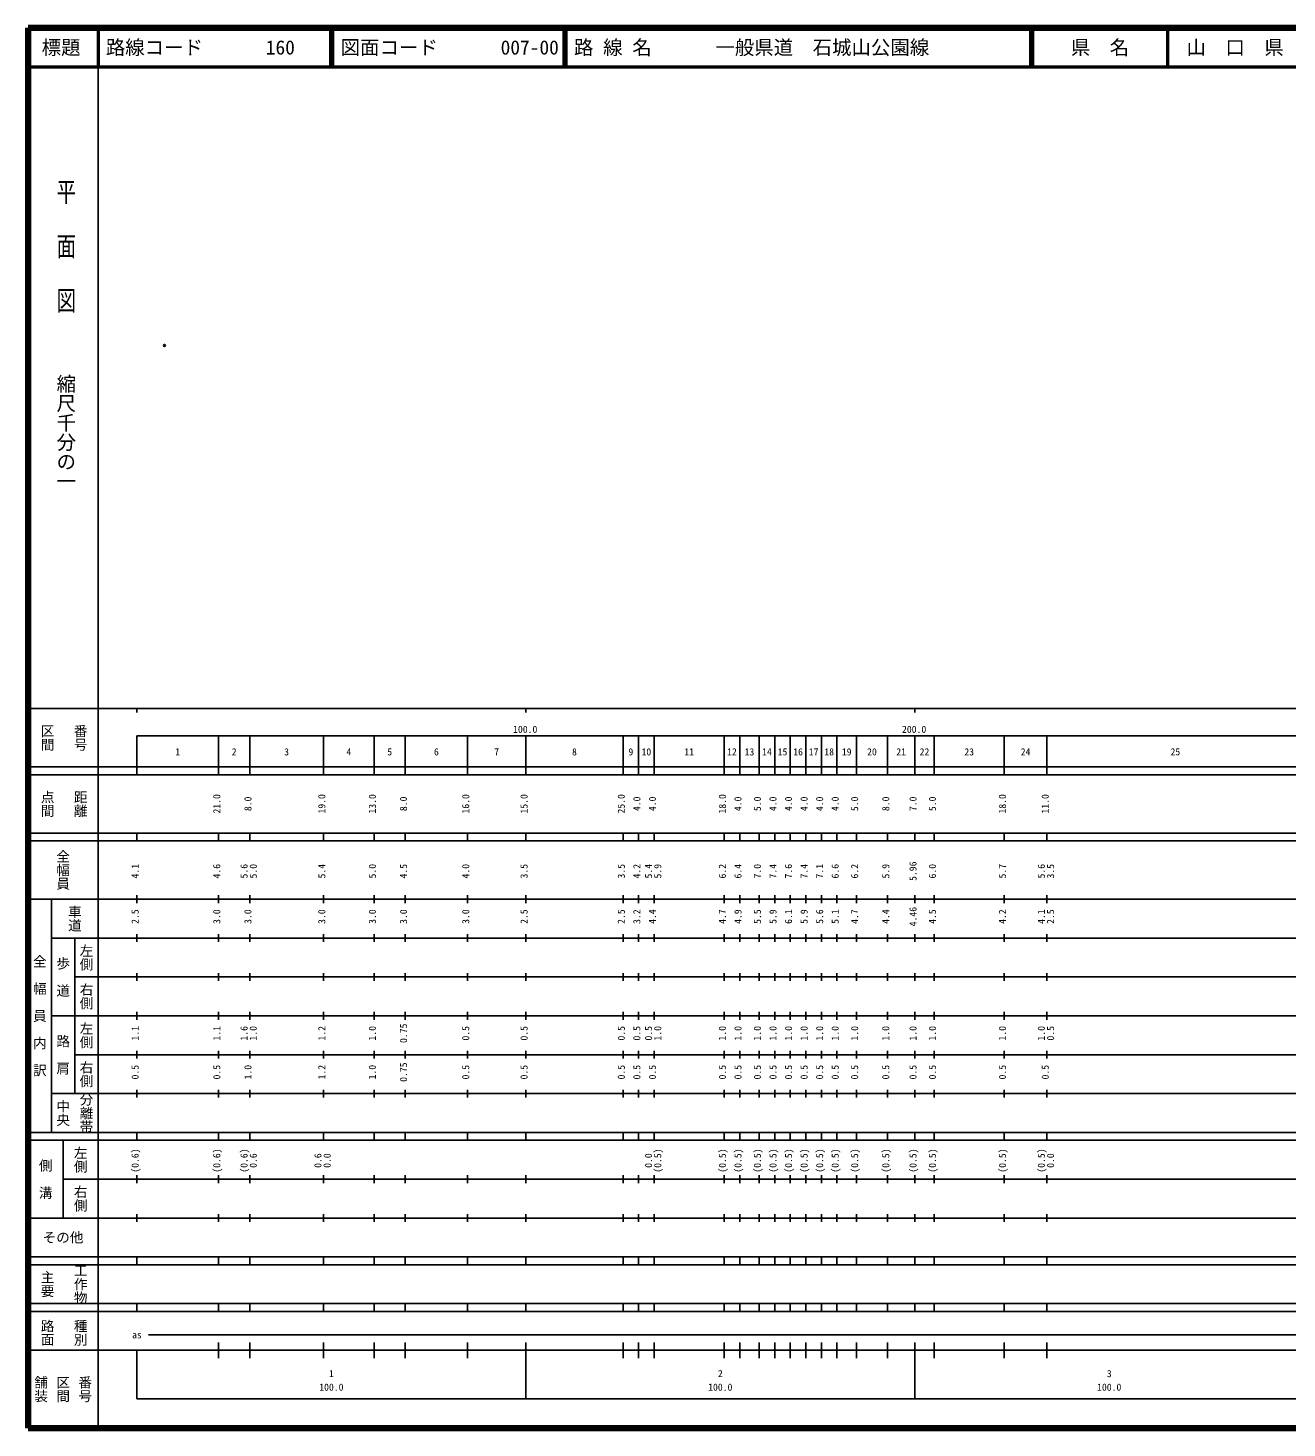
# Model space of a CAD drawing. Units: millimetres on the paper. Extents: x 40 to 680, y 20 to 380.
# Drawn here: x 40 to 363.7, y 20 to 380 of the extents above; entities that cross this region are included whole.
import ezdxf
from ezdxf.enums import TextEntityAlignment as Align

# ---------------------------------------------------------------- set-up
doc = ezdxf.new("R2010")
doc.units = ezdxf.units.MM
doc.header["$PDMODE"] = 32
doc.header["$PDSIZE"] = 0.5
doc.layers.add('M-OTRS', color=6, linetype='Continuous')
doc.layers.add('M-TTL-TXT', color=7, linetype='Continuous')
for name, color, linetype, lineweight in [('M-TTL', 2, 'Continuous', 140), ('M-TTL-BAND', 7, 'Continuous', 25), ('M-TTL-LINE', 7, 'Continuous', 50)]:
    doc.layers.add(name, color=color, linetype=linetype, lineweight=lineweight)
doc.styles.add('@ＭＳ ゴシック', font='')
doc.styles.add('ＭＳ ゴシック', font='')
doc.styles.get('@ＭＳ ゴシック').set_extended_font_data('@MS Gothic')
doc.styles.get('ＭＳ ゴシック').set_extended_font_data('MS Gothic')

msp = doc.modelspace()

# ---------------------------------------------------------------- linework, layer by layer
at = {"layer": 'M-OTRS'}
msp.add_point((75.067, 298.365), dxfattribs=at)
at = {"layer": 'M-TTL'}
for p, q in [((40, 380), (40, 20)), ((680, 380), (40, 380)), ((40, 20), (680, 20))]:
    msp.add_line(p, q, dxfattribs=at)
at = {"layer": 'M-TTL-BAND'}
for p, q in [((58, 370), (58, 20)), ((40, 205), (579, 205)), ((68, 205), (68, 204)), ((168, 205), (168, 204)), ((268, 205), (268, 204)), ((68, 198), (579, 198)), ((68, 198), (68, 188)), ((89, 188), (89, 198)), ((97, 188), (97, 198)), ((116, 188), (116, 198)), ((129, 188), (129, 198)), ((137, 188), (137, 198)), ((153, 188), (153, 198)), ((168, 188), (168, 198)), ((193, 188), (193, 198)), ((197, 188), (197, 198)), ((201, 188), (201, 198)), ((219, 188), (219, 198)), ((223, 188), (223, 198)), ((228, 188), (228, 198)), ((232, 188), (232, 198)), ((236, 188), (236, 198)), ((240, 188), (240, 198)), ((244, 188), (244, 198)), ((248, 188), (248, 198)), ((253, 188), (253, 198)), ((261, 188), (261, 198)), ((268, 188), (268, 198)), ((273, 188), (273, 198)), ((291, 188), (291, 198)), ((302, 188), (302, 198)), ((40, 190), (579, 190)), ((40, 188), (579, 188)), ((40, 173), (579, 173)), ((68, 171), (68, 173)), ((89, 171), (89, 173)), ((97, 171), (97, 173)), ((116, 171), (116, 173)), ((129, 171), (129, 173)), ((137, 171), (137, 173)), ((153, 171), (153, 173)), ((168, 171), (168, 173)), ((193, 171), (193, 173)), ((197, 171), (197, 173)), ((201, 171), (201, 173)), ((219, 171), (219, 173)), ((223, 171), (223, 173)), ((228, 171), (228, 173)), ((232, 171), (232, 173)), ((236, 171), (236, 173)), ((240, 171), (240, 173)), ((244, 171), (244, 173)), ((248, 171), (248, 173)), ((253, 171), (253, 173)), ((261, 171), (261, 173)), ((268, 171), (268, 173)), ((273, 171), (273, 173)), ((291, 171), (291, 173)), ((302, 171), (302, 173)), ((40, 171), (579, 171)), ((40, 156), (579, 156)), ((46, 96), (46, 156)), ((68, 155), (68, 157)), ((89, 155), (89, 157)), ((97, 155), (97, 157)), ((116, 155), (116, 157)), ((129, 155), (129, 157)), ((137, 155), (137, 157)), ((153, 155), (153, 157)), ((168, 155), (168, 157)), ((193, 155), (193, 157)), ((197, 155), (197, 157)), ((201, 155), (201, 157)), ((219, 155), (219, 157)), ((223, 155), (223, 157)), ((228, 155), (228, 157)), ((232, 155), (232, 157)), ((236, 155), (236, 157)), ((240, 155), (240, 157)), ((244, 155), (244, 157)), ((248, 155), (248, 157)), ((253, 155), (253, 157)), ((261, 155), (261, 157)), ((268, 155), (268, 157)), ((273, 155), (273, 157)), ((291, 155), (291, 157)), ((302, 155), (302, 157)), ((46, 146), (579, 146)), ((52, 146), (52, 106)), ((68, 145), (68, 147)), ((89, 145), (89, 147)), ((97, 145), (97, 147)), ((116, 145), (116, 147)), ((129, 145), (129, 147)), ((137, 145), (137, 147)), ((153, 145), (153, 147)), ((168, 145), (168, 147)), ((193, 145), (193, 147)), ((197, 145), (197, 147)), ((201, 145), (201, 147)), ((219, 145), (219, 147)), ((223, 145), (223, 147)), ((228, 145), (228, 147)), ((232, 145), (232, 147)), ((236, 145), (236, 147)), ((240, 145), (240, 147)), ((244, 145), (244, 147)), ((248, 145), (248, 147)), ((253, 145), (253, 147)), ((261, 145), (261, 147)), ((268, 145), (268, 147)), ((273, 145), (273, 147)), ((291, 145), (291, 147)), ((302, 145), (302, 147)), ((68, 135), (68, 137)), ((89, 135), (89, 137)), ((97, 135), (97, 137)), ((116, 135), (116, 137)), ((129, 135), (129, 137)), ((137, 135), (137, 137)), ((153, 135), (153, 137)), ((168, 135), (168, 137)), ((193, 135), (193, 137)), ((197, 135), (197, 137)), ((201, 135), (201, 137)), ((219, 135), (219, 137)), ((223, 135), (223, 137)), ((228, 135), (228, 137)), ((232, 135), (232, 137)), ((236, 135), (236, 137)), ((240, 135), (240, 137)), ((244, 135), (244, 137)), ((248, 135), (248, 137)), ((253, 135), (253, 137)), ((261, 135), (261, 137)), ((268, 135), (268, 137)), ((273, 135), (273, 137)), ((291, 135), (291, 137)), ((302, 135), (302, 137)), ((52, 136), (579, 136)), ((46, 126), (579, 126)), ((68, 125), (68, 127)), ((89, 125), (89, 127)), ((97, 125), (97, 127)), ((116, 125), (116, 127)), ((129, 125), (129, 127)), ((137, 125), (137, 127)), ((153, 125), (153, 127)), ((168, 125), (168, 127)), ((193, 125), (193, 127)), ((197, 125), (197, 127)), ((201, 125), (201, 127)), ((219, 125), (219, 127)), ((223, 125), (223, 127)), ((228, 125), (228, 127)), ((232, 125), (232, 127)), ((236, 125), (236, 127)), ((240, 125), (240, 127)), ((244, 125), (244, 127)), ((248, 125), (248, 127)), ((253, 125), (253, 127)), ((261, 125), (261, 127)), ((268, 125), (268, 127)), ((273, 125), (273, 127)), ((291, 125), (291, 127)), ((302, 125), (302, 127)), ((52, 116), (579, 116)), ((68, 115), (68, 117)), ((89, 115), (89, 117)), ((97, 115), (97, 117)), ((116, 115), (116, 117)), ((129, 115), (129, 117)), ((137, 115), (137, 117)), ((153, 115), (153, 117)), ((168, 115), (168, 117)), ((193, 115), (193, 117)), ((197, 115), (197, 117)), ((201, 115), (201, 117)), ((219, 115), (219, 117)), ((223, 115), (223, 117)), ((228, 115), (228, 117)), ((232, 115), (232, 117)), ((236, 115), (236, 117)), ((240, 115), (240, 117)), ((244, 115), (244, 117)), ((248, 115), (248, 117)), ((253, 115), (253, 117)), ((261, 115), (261, 117)), ((268, 115), (268, 117)), ((273, 115), (273, 117)), ((291, 115), (291, 117)), ((302, 115), (302, 117)), ((46, 106), (579, 106)), ((68, 105), (68, 107)), ((89, 105), (89, 107)), ((97, 105), (97, 107)), ((116, 105), (116, 107)), ((129, 105), (129, 107)), ((137, 105), (137, 107)), ((153, 105), (153, 107)), ((168, 105), (168, 107)), ((193, 105), (193, 107)), ((197, 105), (197, 107)), ((201, 105), (201, 107)), ((219, 105), (219, 107)), ((223, 105), (223, 107)), ((228, 105), (228, 107)), ((232, 105), (232, 107)), ((236, 105), (236, 107)), ((240, 105), (240, 107)), ((244, 105), (244, 107)), ((248, 105), (248, 107)), ((253, 105), (253, 107)), ((261, 105), (261, 107)), ((268, 105), (268, 107)), ((273, 105), (273, 107)), ((291, 105), (291, 107)), ((302, 105), (302, 107)), ((40, 96), (579, 96)), ((40, 94), (579, 94)), ((49, 94), (49, 74)), ((68, 94), (68, 96)), ((89, 94), (89, 96)), ((97, 94), (97, 96)), ((116, 94), (116, 96)), ((129, 94), (129, 96)), ((137, 94), (137, 96)), ((153, 94), (153, 96)), ((168, 94), (168, 96)), ((193, 94), (193, 96)), ((197, 94), (197, 96)), ((201, 94), (201, 96)), ((219, 94), (219, 96)), ((223, 94), (223, 96)), ((228, 94), (228, 96)), ((232, 94), (232, 96)), ((236, 94), (236, 96)), ((240, 94), (240, 96)), ((244, 94), (244, 96)), ((248, 94), (248, 96)), ((253, 94), (253, 96)), ((261, 94), (261, 96)), ((268, 94), (268, 96)), ((273, 94), (273, 96)), ((291, 94), (291, 96)), ((302, 94), (302, 96)), ((49, 84), (579, 84)), ((68, 83), (68, 85)), ((89, 83), (89, 85)), ((97, 83), (97, 85)), ((116, 83), (116, 85)), ((129, 83), (129, 85)), ((137, 83), (137, 85)), ((153, 83), (153, 85)), ((168, 83), (168, 85)), ((193, 83), (193, 85)), ((197, 83), (197, 85)), ((201, 83), (201, 85)), ((219, 83), (219, 85)), ((223, 83), (223, 85)), ((228, 83), (228, 85)), ((232, 83), (232, 85)), ((236, 83), (236, 85)), ((240, 83), (240, 85)), ((244, 83), (244, 85)), ((248, 83), (248, 85)), ((253, 83), (253, 85)), ((261, 83), (261, 85)), ((268, 83), (268, 85)), ((273, 83), (273, 85)), ((291, 83), (291, 85)), ((302, 83), (302, 85)), ((40, 74), (579, 74)), ((68, 73), (68, 75)), ((89, 73), (89, 75)), ((97, 73), (97, 75)), ((116, 73), (116, 75)), ((129, 73), (129, 75)), ((137, 73), (137, 75)), ((153, 73), (153, 75)), ((168, 73), (168, 75)), ((193, 73), (193, 75)), ((197, 73), (197, 75)), ((201, 73), (201, 75)), ((219, 73), (219, 75)), ((223, 73), (223, 75)), ((228, 73), (228, 75)), ((232, 73), (232, 75)), ((236, 73), (236, 75)), ((240, 73), (240, 75)), ((244, 73), (244, 75)), ((248, 73), (248, 75)), ((253, 73), (253, 75)), ((261, 73), (261, 75)), ((268, 73), (268, 75)), ((273, 73), (273, 75)), ((291, 73), (291, 75)), ((302, 73), (302, 75)), ((40, 64), (579, 64)), ((40, 62), (579, 62)), ((68, 62), (68, 64)), ((89, 62), (89, 64)), ((97, 62), (97, 64)), ((116, 62), (116, 64)), ((129, 62), (129, 64)), ((137, 62), (137, 64)), ((153, 62), (153, 64)), ((168, 62), (168, 64)), ((193, 62), (193, 64)), ((197, 62), (197, 64)), ((201, 62), (201, 64)), ((219, 62), (219, 64)), ((223, 62), (223, 64)), ((228, 62), (228, 64)), ((232, 62), (232, 64)), ((236, 62), (236, 64)), ((240, 62), (240, 64)), ((244, 62), (244, 64)), ((248, 62), (248, 64)), ((253, 62), (253, 64)), ((261, 62), (261, 64)), ((268, 62), (268, 64)), ((273, 62), (273, 64)), ((291, 62), (291, 64)), ((302, 62), (302, 64)), ((40, 52), (579, 52)), ((68, 50), (68, 52)), ((89, 50), (89, 52)), ((97, 50), (97, 52)), ((116, 50), (116, 52)), ((129, 50), (129, 52)), ((137, 50), (137, 52)), ((153, 50), (153, 52)), ((168, 50), (168, 52)), ((193, 50), (193, 52)), ((197, 50), (197, 52)), ((201, 50), (201, 52)), ((219, 50), (219, 52)), ((223, 50), (223, 52)), ((228, 50), (228, 52)), ((232, 50), (232, 52)), ((236, 50), (236, 52)), ((240, 50), (240, 52)), ((244, 50), (244, 52)), ((248, 50), (248, 52)), ((253, 50), (253, 52)), ((261, 50), (261, 52)), ((268, 50), (268, 52)), ((273, 50), (273, 52)), ((291, 50), (291, 52)), ((302, 50), (302, 52)), ((40, 50), (579, 50)), ((71, 44), (561, 44)), ((40, 40), (579, 40)), ((68, 40), (68, 27.5)), ((89, 38), (89, 42)), ((97, 38), (97, 42)), ((116, 38), (116, 42)), ((129, 38), (129, 42)), ((137, 38), (137, 42)), ((153, 38), (153, 42)), ((168, 27.5), (168, 42)), ((193, 38), (193, 42)), ((197, 38), (197, 42)), ((201, 38), (201, 42)), ((219, 38), (219, 42)), ((223, 38), (223, 42)), ((228, 38), (228, 42)), ((232, 38), (232, 42)), ((236, 38), (236, 42)), ((240, 38), (240, 42)), ((244, 38), (244, 42)), ((248, 38), (248, 42)), ((253, 38), (253, 42)), ((261, 38), (261, 42)), ((268, 27.5), (268, 42)), ((273, 38), (273, 42)), ((291, 38), (291, 42)), ((302, 38), (302, 42)), ((68, 27.5), (579, 27.5))]:
    msp.add_line(p, q, dxfattribs=at)
at = {"layer": 'M-TTL-LINE'}
for p, q in [((58, 380), (58, 370)), ((117.75, 380), (117.75, 370)), ((118.25, 380), (118.25, 370)), ((177.75, 380), (177.75, 370)), ((178.25, 380), (178.25, 370)), ((297.75, 380), (297.75, 370)), ((298.25, 380), (298.25, 370)), ((333, 380), (333, 370)), ((40, 370), (680, 370))]:
    msp.add_line(p, q, dxfattribs=at)

# ---------------------------------------------------------------- texts
at = {"layer": 'M-TTL-BAND', "style": '@ＭＳ ゴシック', "width": 1.4}
msp.add_text('平  面  図', height=3.666, rotation=270, dxfattribs=at).set_placement((49.777, 306.475), align=Align.MIDDLE_RIGHT)
at = {"layer": 'M-TTL-BAND', "style": '@ＭＳ ゴシック'}
msp.add_text('縮尺千分の一', height=3.666, rotation=270, dxfattribs=at).set_placement((49.777, 261.03), align=Align.MIDDLE_RIGHT)
for s, p in [('区間', (45, 197.5)), ('番号', (53.5, 197.5)), ('点間', (45, 180.5)), ('距離', (53.5, 180.5)), ('全幅員', (49, 163.5)), ('車道', (52, 151)), ('左側', (55, 141)), ('全\u3000幅\u3000員\u3000内\u3000訳', (43, 126)), ('歩\u3000道', (49, 136)), ('右側', (55, 131)), ('左側', (55, 121)), ('路\u3000肩', (49, 116)), ('右側', (55, 111)), ('分離帯', (55, 101)), ('中央', (49, 101)), ('左側', (53.5, 89)), ('側\u3000溝', (44.5, 84)), ('右側', (53.5, 79)), ('工作物', (53.5, 57)), ('主要', (45, 57)), ('路面', (45, 44.5)), ('種別', (53.5, 44.5)), ('舗装', (43.333, 30)), ('区間', (49, 30)), ('番号', (54.667, 30))]:
    msp.add_text(s, height=2.566, rotation=270, dxfattribs=at).set_placement(p, align=Align.MIDDLE_CENTER)
at = {"layer": 'M-TTL-BAND', "style": 'ＭＳ ゴシック'}
for s, p in [('100.0', (167.844, 198.195)), ('200.0', (267.844, 198.195)), ('1', (78.5, 192.405)), ('2', (93, 192.405)), ('3', (106.5, 192.405)), ('4', (122.5, 192.405)), ('5', (133, 192.405)), ('6', (145, 192.405)), ('7', (160.5, 192.405)), ('8', (180.5, 192.405)), ('9', (195, 192.405)), ('10', (199, 192.405)), ('11', (210, 192.405)), ('12', (221, 192.405)), ('13', (225.5, 192.405)), ('14', (230, 192.405)), ('15', (234, 192.405)), ('16', (238, 192.405)), ('17', (242, 192.405)), ('18', (246, 192.405)), ('19', (250.5, 192.405)), ('20', (257, 192.405)), ('21', (264.5, 192.405)), ('22', (270.5, 192.405)), ('23', (282, 192.405)), ('24', (296.5, 192.405)), ('25', (335, 192.405)), ('as', (68, 42.5)), ('1', (118, 32.523)), ('2', (218, 32.523)), ('3', (318, 32.523)), ('100.0', (118, 29.033)), ('100.0', (218, 29.033)), ('100.0', (318, 29.033))]:
    msp.add_text(s, height=1.833, dxfattribs=at).set_placement(p, align=Align.BOTTOM_CENTER)
for s, p in [('21.0', (90, 180.5)), ('8.0', (98, 180.5)), ('19.0', (117, 180.5)), ('13.0', (130, 180.5)), ('8.0', (138, 180.5)), ('16.0', (154, 180.5)), ('15.0', (169, 180.5)), ('25.0', (194, 180.5)), ('4.0', (198, 180.5)), ('4.0', (202, 180.5)), ('18.0', (220, 180.5)), ('4.0', (224, 180.5)), ('5.0', (229, 180.5)), ('4.0', (233, 180.5)), ('4.0', (237, 180.5)), ('4.0', (241, 180.5)), ('4.0', (245, 180.5)), ('4.0', (249, 180.5)), ('5.0', (254, 180.5)), ('8.0', (262, 180.5)), ('7.0', (269, 180.5)), ('5.0', (274, 180.5)), ('18.0', (292, 180.5)), ('11.0', (303, 180.5)), ('4.1', (69, 163.174)), ('4.6', (90, 163.174)), ('5.6', (97, 163.174)), ('5.0', (99.37, 163.174)), ('5.4', (117, 163.174)), ('5.0', (130, 163.174)), ('4.5', (138, 163.174)), ('4.0', (154, 163.174)), ('3.5', (169, 163.174)), ('3.5', (194, 163.174)), ('4.2', (198, 163.174)), ('5.4', (201, 163.174)), ('5.9', (203.37, 163.174)), ('6.2', (220, 163.174)), ('6.4', (224, 163.174)), ('7.0', (229, 163.174)), ('7.4', (233, 163.174)), ('7.6', (237, 163.174)), ('7.4', (241, 163.174)), ('7.1', (245, 163.174)), ('6.6', (249, 163.174)), ('6.2', (254, 163.174)), ('5.9', (262, 163.174)), ('5.96', (269, 163.174)), ('6.0', (274, 163.174)), ('5.7', (292, 163.174)), ('5.6', (302, 163.174)), ('3.5', (304.37, 163.174)), ('2.5', (69, 151.5)), ('3.0', (90, 151.5)), ('3.0', (98, 151.5)), ('3.0', (117, 151.5)), ('3.0', (130, 151.5)), ('3.0', (138, 151.5)), ('3.0', (154, 151.5)), ('2.5', (169, 151.5)), ('2.5', (194, 151.5)), ('3.2', (198, 151.5)), ('4.4', (202, 151.5)), ('4.7', (220, 151.5)), ('4.9', (224, 151.5)), ('5.5', (229, 151.5)), ('5.9', (233, 151.5)), ('6.1', (237, 151.5)), ('5.9', (241, 151.5)), ('5.6', (245, 151.5)), ('5.1', (249, 151.5)), ('4.7', (254, 151.5)), ('4.4', (262, 151.5)), ('4.46', (269, 151.5)), ('4.5', (274, 151.5)), ('4.2', (292, 151.5)), ('4.1', (302, 151.5)), ('2.5', (304.37, 151.5)), ('1.1', (69, 121.5)), ('1.1', (90, 121.5)), ('1.6', (97, 121.5)), ('1.0', (99.37, 121.5)), ('1.2', (117, 121.5)), ('1.0', (130, 121.5)), ('0.75', (138, 121.5)), ('0.5', (154, 121.5)), ('0.5', (169, 121.5)), ('0.5', (194, 121.5)), ('0.5', (198, 121.5)), ('0.5', (201, 121.5)), ('1.0', (203.37, 121.5)), ('1.0', (220, 121.5)), ('1.0', (224, 121.5)), ('1.0', (229, 121.5)), ('1.0', (233, 121.5)), ('1.0', (237, 121.5)), ('1.0', (241, 121.5)), ('1.0', (245, 121.5)), ('1.0', (249, 121.5)), ('1.0', (254, 121.5)), ('1.0', (262, 121.5)), ('1.0', (269, 121.5)), ('1.0', (274, 121.5)), ('1.0', (292, 121.5)), ('1.0', (302, 121.5)), ('0.5', (304.37, 121.5)), ('0.5', (69, 111.5)), ('0.5', (90, 111.5)), ('1.0', (98, 111.5)), ('1.2', (117, 111.5)), ('1.0', (130, 111.5)), ('0.75', (138, 111.5)), ('0.5', (154, 111.5)), ('0.5', (169, 111.5)), ('0.5', (194, 111.5)), ('0.5', (198, 111.5)), ('0.5', (202, 111.5)), ('0.5', (220, 111.5)), ('0.5', (224, 111.5)), ('0.5', (229, 111.5)), ('0.5', (233, 111.5)), ('0.5', (237, 111.5)), ('0.5', (241, 111.5)), ('0.5', (245, 111.5)), ('0.5', (249, 111.5)), ('0.5', (254, 111.5)), ('0.5', (262, 111.5)), ('0.5', (269, 111.5)), ('0.5', (274, 111.5)), ('0.5', (292, 111.5)), ('0.5', (303, 111.5)), ('(0.6)', (69, 88.764)), ('(0.6)', (90, 88.764)), ('(0.6)', (97, 88.764)), ('0.6', (99.37, 88.764)), ('0.6', (116, 88.764)), ('0.0', (118.37, 88.764)), ('0.0', (201, 88.764)), ('(0.5)', (203.37, 88.764)), ('(0.5)', (220, 88.764)), ('(0.5)', (224, 88.764)), ('(0.5)', (229, 88.764)), ('(0.5)', (233, 88.764)), ('(0.5)', (237, 88.764)), ('(0.5)', (241, 88.764)), ('(0.5)', (245, 88.764)), ('(0.5)', (249, 88.764)), ('(0.5)', (254, 88.764)), ('(0.5)', (262, 88.764)), ('(0.5)', (269, 88.764)), ('(0.5)', (274, 88.764)), ('(0.5)', (292, 88.764)), ('(0.5)', (302, 88.764)), ('0.0', (304.37, 88.764))]:
    msp.add_text(s, height=1.833, rotation=90, dxfattribs=at).set_placement(p, align=Align.BOTTOM_CENTER)
msp.add_text('その他', height=2.566, dxfattribs=at).set_placement((49, 69), align=Align.MIDDLE_CENTER)
at = {"layer": 'M-TTL-TXT', "style": 'ＭＳ ゴシック'}
for s, p in [('標題', (48.5, 375)), ('県\u3000名', (315.625, 375)), ('山\u3000口\u3000県', (350.375, 375))]:
    msp.add_text(s, height=3.666, dxfattribs=at).set_placement(p, align=Align.MIDDLE_CENTER)
for s, p in [('路線コード', (60, 375)), ('160', (101.142, 375)), ('図面コード', (120.38, 375)), ('007-00', (161.521, 375)), ('路 線 名', (180.38, 375)), ('一般県道\u3000石城山公園線', (216.734, 375))]:
    msp.add_text(s, height=3.666, dxfattribs=at).set_placement(p, align=Align.MIDDLE_LEFT)

doc.saveas('drawing.dxf')
